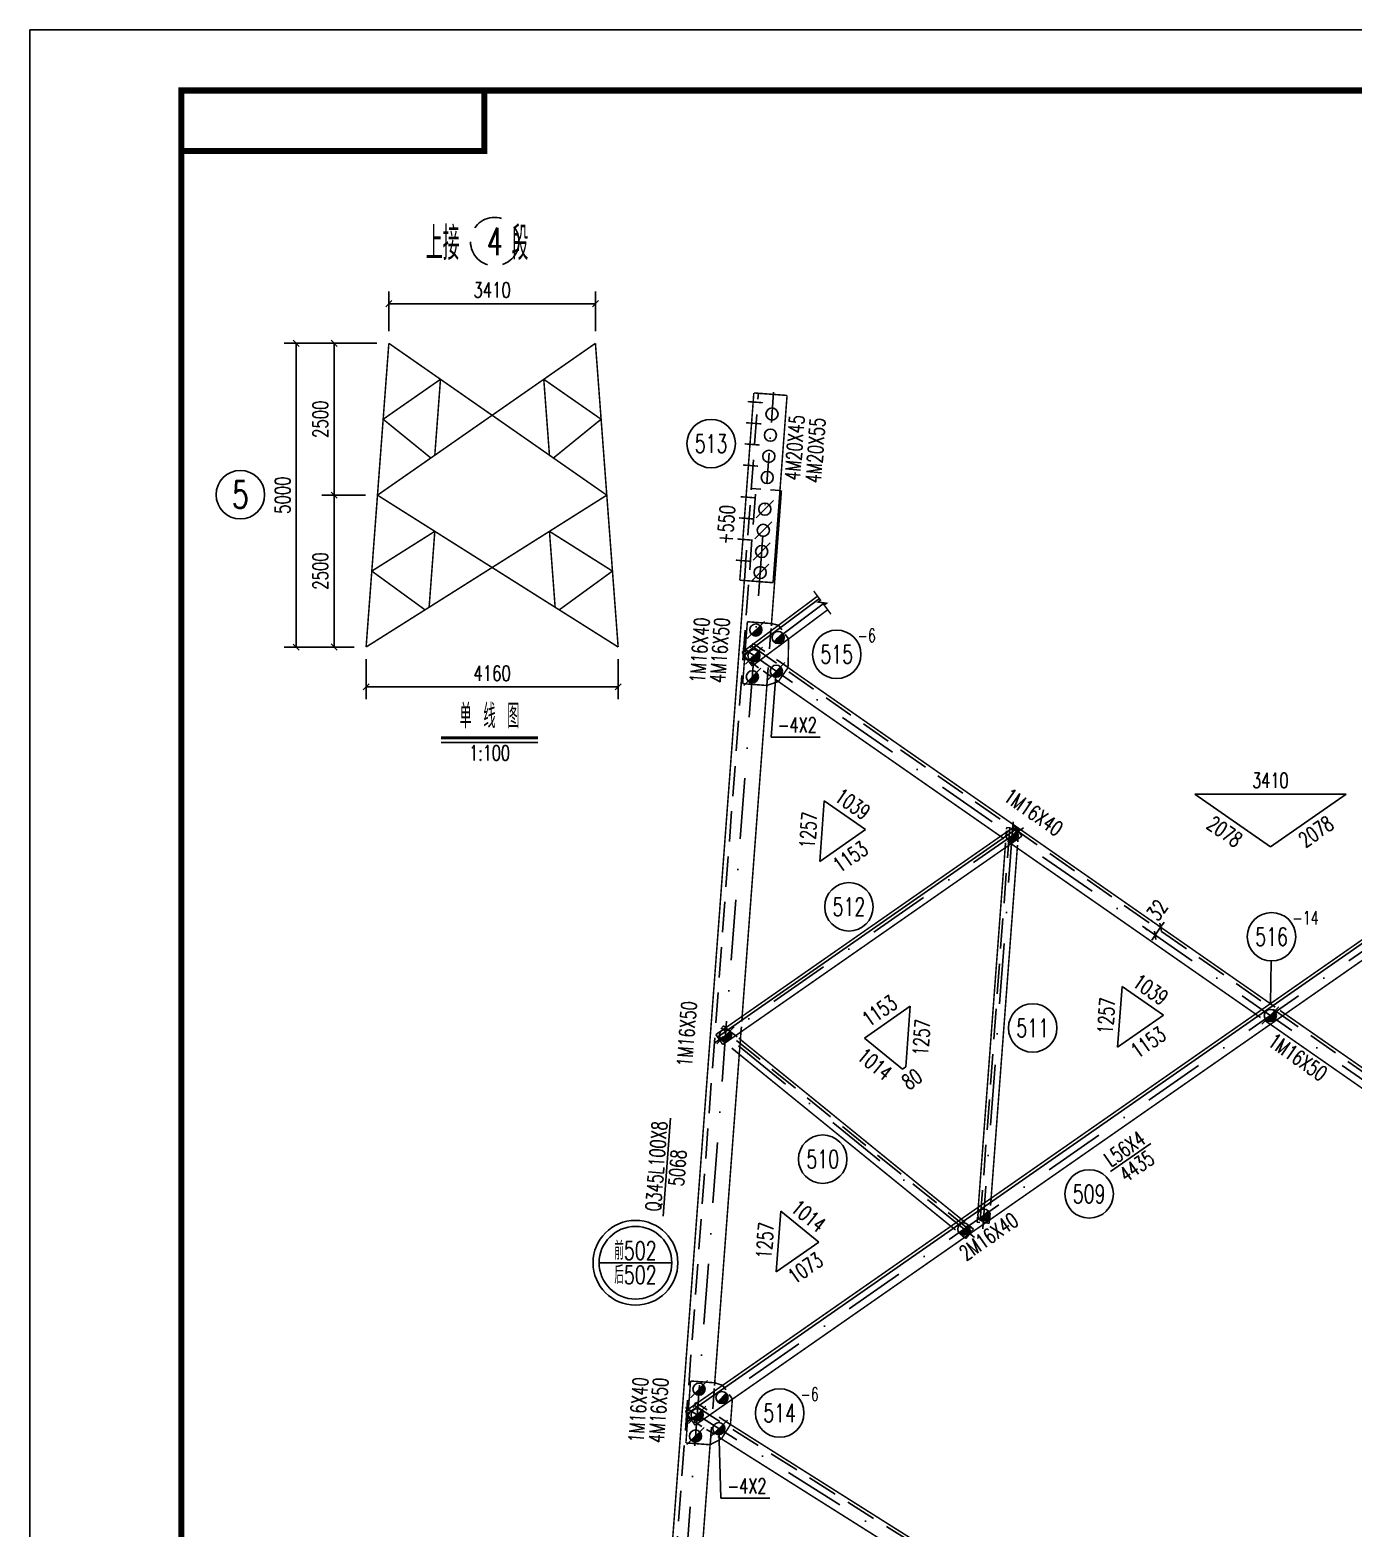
# Model space of a CAD drawing. Header units: millimetres. Extents: x 26087 to 26681, y -12217 to -11797.
# Drawn here: x 26086.5 to 26304.9, y -12044.3 to -11796.9 of the extents above; entities that cross this region are included whole.
import ezdxf
from ezdxf.enums import TextEntityAlignment as Align

# ---------------------------------------------------------------- set-up
doc = ezdxf.new("R2010")
doc.units = ezdxf.units.MM
doc.header["$LTSCALE"] = 10
for name, pattern in [('DASHDOT', [1, 0.5, -0.25, 0, -0.25]), ('DASHDOTX2', [2, 1, -0.5, 0, -0.5]), ('DASHED', [0.75, 0.5, -0.25])]:
    doc.linetypes.add(name, pattern=pattern)
for name, color, linetype in [('1', 1, 'DASHED'), ('2', 1, 'Continuous'), ('3', 1, 'Continuous'), ('4', 2, 'DASHDOTX2'), ('5', 2, 'DASHDOT')]:
    doc.layers.add(name, color=color, linetype=linetype)
doc.styles.add('DXT', font='simplex.shx', dxfattribs={"width": 0.72, "bigfont": 'hztxt.shx'})
doc.styles.get("Standard").update_dxf_attribs({"font": 'SIMPLEX.shx', "width": 0.7, "bigfont": 'gbhzfs.shx'})
doc.dimstyles.new('BZ$0', dxfattribs={"dimtxt": 2.5, "dimasz": 1, "dimexe": 2, "dimexo": 2, "dimgap": 1, "dimtad": 1, "dimdec": 0, "dimlfac": 20, "dimzin": 12, "dimdsep": 46, "dimtxsty": 'DXT', "dimblk": 'OBLIQUE', "dimcen": 0.09, "dimclrd": 1, "dimclre": 1, "dimclrt": 7, "dimadec": 4, "dimazin": 3, "dimtfac": 1.4, "dimtdec": 0, "dimtix": 1, "dimtmove": 2, "dimatfit": 3, "dimldrblk": 'OBLIQUE', "dimfxl": 1, "dimtolj": 1, "dimtzin": 0, "dimarcsym": 0})

# ---------------------------------------------------------------- blocks, each defined once
blk = doc.blocks.new('M16X50')
for p, q in [((-0.283, -0.283), (0.283, 0.283)), ((-0.141, -0.141), (0.141, 0.141))]:
    blk.add_line(p, q)
blk.add_circle((0, 0), 0.2)
for radius in [0.16, 0.12, 0.08, 0.04]:
    blk.add_arc((0, 0), radius, 225, 45)
blk = doc.blocks.new('M16X40')
blk.add_line((-0.141, -0.141), (0.141, 0.141))
blk.add_circle((0, 0), 0.2)
for radius in [0.16, 0.12, 0.08, 0.04]:
    blk.add_arc((0, 0), radius, 225, 45)
blk = doc.blocks.new('M20X55')
blk.add_line((-0.283, -0.283), (0.283, 0.283))
blk.add_circle((0, 0), 0.2)
blk = doc.blocks.new('_Oblique')
at = {"color": 0, "linetype": 'ByBlock', "lineweight": -2}
blk.add_line((-0.5, -0.5), (0.5, 0.5), dxfattribs=at)
blk = doc.blocks.new('*D13')
at = {"color": 1, "lineweight": -2}
for p, q in [((26143.77, -11848.67), (26128.49, -11848.67)), ((26130.49, -11848.67), (26130.49, -11898.81)), ((26140.02, -11898.81), (26128.49, -11898.81))]:
    blk.add_line(p, q, dxfattribs=at)
at = {"layer": 'Defpoints', "color": 0}
for p in [(26145.77, -11848.67), (26130.49, -11898.81), (26142.02, -11898.81)]:
    blk.add_point(p, dxfattribs=at)
at = {"color": 1, "lineweight": -2}
for p, rotation in [((26130.49, -11848.67), 90), ((26130.49, -11898.81), 270)]:
    blk.add_blockref('_Oblique', p, dxfattribs=dict(at, rotation=rotation))
at = {"color": 7, "insert": (26128.24, -11873.74), "char_height": 2.5, "attachment_point": 5, "rotation": 90, "style": 'DXT'}
blk.add_mtext('\\A1;5000', dxfattribs=at)
blk = doc.blocks.new('$TD_AUDIT_GENERATED_(4EB)')
for p, q in [((-927.98, 47.56), (-927.98, 467.56)), ((-927.98, 467.56), (-333.98, 467.56))]:
    blk.add_line(p, q)
at = {"linetype": 'Continuous', "const_width": 1}
blk.add_lwpolyline([(-902.98, 57.56), (-902.98, 457.56), (-343.98, 457.56), (-343.98, 57.56), (-902.98, 57.56)], dxfattribs=at)
at = {"const_width": 1}
blk.add_lwpolyline([(-902.98, 447.56), (-852.98, 447.56), (-852.98, 457.56)], dxfattribs=at)
blk = doc.blocks.new('GWTKA2')
at = {"color": 0}
blk.add_blockref('$TD_AUDIT_GENERATED_(4EB)', (23675.2, -9813.43), dxfattribs=at)
blk = doc.blocks.new('*D14')
at = {"color": 1, "lineweight": -2}
for p, q in [((26270.96, -11945.48), (26270.62, -11945.24)), ((26271.88, -11944.17), (26271.53, -11943.93)), ((26272.26, -11946.39), (26273.17, -11945.07)), ((26273.17, -11945.07), (26273.75, -11944.25)), ((26272.26, -11946.39), (26271.69, -11947.21))]:
    blk.add_line(p, q, dxfattribs=at)
at = {"layer": 'Defpoints', "color": 0}
for p in [(26273.17, -11945.07), (26273.52, -11945.31), (26272.6, -11946.62)]:
    blk.add_point(p, dxfattribs=at)
at = {"color": 1, "lineweight": -2}
for p, rotation in [((26272.26, -11946.39), 55.12822392541285), ((26273.17, -11945.07), 235.1282239254128)]:
    blk.add_blockref('_Oblique', p, dxfattribs=dict(at, rotation=rotation))
at = {"color": 7, "insert": (26272.59, -11942.24), "char_height": 2.5, "attachment_point": 5, "rotation": 55.1282, "style": 'DXT'}
blk.add_mtext('\\A1;32', dxfattribs=at)
blk = doc.blocks.new('M20X45')
blk.add_circle((0, 0), 0.2)

msp = doc.modelspace()

# ---------------------------------------------------------------- linework, layer by layer
for p, q in [((26216.831, -11890.814), (26204.373, -11900.097)), ((26154.385, -11914.599), (26170.385, -11914.599)), ((26332.859, -11929.327), (26195.003, -12025.396)), ((26249.397, -11928.812), (26200.033, -11963.213)), ((26291.283, -11957.641), (26291.405, -11950.642)), ((26192.279, -11976.578), (26191.067, -11992.782)), ((26271.558, -11980.775), (26264.892, -11985.42)), ((26180.481, -12000.462), (26192.481, -12000.462))]:
    msp.add_line(p, q)
at = {"const_width": 0.25}
for points in [[(26142.02, -11898.808), (26145.77, -11848.668)], [(26179.87, -11848.668), (26143.895, -11873.738)], [(26145.77, -11848.668), (26181.745, -11873.738)], [(26183.62, -11898.808), (26179.87, -11848.668)], [(26154.295, -11854.609), (26144.832, -11861.203)], [(26154.295, -11854.609), (26153.357, -11867.144)], [(26171.345, -11854.609), (26180.807, -11861.203)], [(26171.345, -11854.609), (26172.282, -11867.144)], [(26203.705, -11887.774), (26206.017, -11856.861)], [(26206.017, -11856.861), (26211.502, -11857.271)], [(26211.502, -11857.271), (26209.19, -11888.185)], [(26152.701, -11867.601), (26144.832, -11861.203)], [(26172.939, -11867.601), (26180.807, -11861.203)], [(26181.745, -11873.738), (26142.02, -11898.808)], [(26143.895, -11873.738), (26183.62, -11898.808)], [(26210.576, -11872.996), (26208.935, -11894.934)], [(26210.327, -11872.977), (26210.576, -11872.996)], [(26153.357, -11879.71), (26142.957, -11886.273)], [(26153.357, -11879.71), (26152.42, -11892.245)], [(26172.282, -11879.71), (26182.682, -11886.273)], [(26172.282, -11879.71), (26173.22, -11892.245)], [(26151.743, -11892.672), (26142.957, -11886.273)], [(26173.896, -11892.672), (26182.682, -11886.273)], [(26186.691, -12125.319), (26204.453, -11887.83)], [(26209.19, -11888.185), (26203.705, -11887.774)], [(26216.532, -11890.413), (26204.074, -11899.696)], [(26215.909, -11889.577), (26217.03, -11891.081), (26216.629, -11891.38), (26218.029, -11891.585), (26217.628, -11891.883), (26218.748, -11893.387)], [(26205.747, -11901.942), (26218.205, -11892.659)], [(26204.597, -11899.306), (26204.947, -11894.636)], [(26204.947, -11894.636), (26208.935, -11894.934)], [(26208.845, -11896.141), (26208.845, -11896.141)], [(26208.935, -11894.934), (26210.088, -11895.215)], [(26376.643, -11898.205), (26194.717, -12024.986)], [(26205.921, -11898.205), (26205.921, -11898.205)], [(26205.921, -11898.205), (26205.921, -11898.205)], [(26211.761, -11897.461), (26211.665, -11902.207)], [(26204.074, -11899.696), (26205.747, -11901.942)], [(26204.182, -11904.858), (26204.523, -11900.299)], [(26206.056, -11901.712), (26206.056, -11901.712)], [(26208.311, -11903.283), (26208.311, -11903.283)], [(26211.665, -11902.207), (26210.064, -11904.505)], [(26211.665, -11902.207), (26291.282, -11957.691)], [(26208.171, -11905.156), (26204.086, -11959.779)], [(26208.171, -11905.156), (26204.182, -11904.858)], [(26210.064, -11904.505), (26208.171, -11905.156)], [(26246.733, -11930.059), (26210.064, -11904.505)], [(26249.111, -11928.402), (26199.747, -11962.802)], [(26250.255, -11930.043), (26249.111, -11928.402)], [(26200.891, -11964.443), (26250.255, -11930.043)], [(26247.695, -11929.388), (26247.695, -11929.388)], [(26288.834, -11959.398), (26248.482, -11931.278)], [(26249.619, -11930.486), (26249.619, -11930.486)], [(26196.318, -12027.283), (26333.058, -11931.991)], [(26247.503, -11931.96), (26243.066, -11991.292)], [(26245.182, -11989.818), (26249.506, -11931.991)], [(26293.731, -11959.398), (26337.383, -11989.818)], [(26203.893, -11962.351), (26199.56, -12020.285)], [(26199.747, -11962.802), (26200.891, -11964.443)], [(26199.902, -11963.024), (26199.902, -11963.024)], [(26203.005, -11962.97), (26203.005, -11962.97)], [(26337.652, -11993.418), (26291.282, -11961.104)], [(26240.25, -11993.255), (26203.799, -11963.615)], [(26203.617, -11966.045), (26238.543, -11994.444)], [(26244.241, -11993.886), (26244.874, -11993.934)], [(26244.874, -11993.934), (26244.912, -11993.418)], [(26240.803, -11996.282), (26241.027, -11996.464)], [(26241.027, -11996.464), (26241.661, -11995.684)], [(26195.224, -12024.632), (26195.572, -12019.987)], [(26195.572, -12019.987), (26199.56, -12020.285)], [(26199.56, -12020.285), (26200.87, -12020.698)], [(26199.456, -12021.683), (26199.456, -12021.683)], [(26194.717, -12024.986), (26196.318, -12027.283)], [(26196.454, -12023.563), (26196.454, -12023.563)], [(26196.454, -12023.563), (26196.454, -12023.563)], [(26202.471, -12022.995), (26202.162, -12027.166)], [(26194.807, -12030.209), (26195.151, -12025.609)], [(26196.69, -12027.023), (26196.69, -12027.023)], [(26202.162, -12027.166), (26200.668, -12029.534)], [(26202.162, -12027.166), (26291.282, -12083.409)], [(26198.796, -12030.507), (26194.807, -12030.209)], [(26200.668, -12029.534), (26198.796, -12030.507)], [(26198.95, -12028.45), (26198.95, -12028.45)], [(26241.909, -12055.561), (26200.668, -12029.534)], [(26198.796, -12030.507), (26194.694, -12085.358)]]:
    msp.add_lwpolyline(points, dxfattribs=at)
at = {"color": 0, "const_width": 0.5}
msp.add_lwpolyline([(26170.385, -11913.799), (26154.385, -11913.799)], dxfattribs=at)
for centre, radius in [((26198.964, -11865.231), 4), ((26121.265, -11873.661), 4), ((26219.705, -11900.016), 4), ((26221.713, -11941.705), 4), ((26291.475, -11946.643), 4), ((26252.047, -11961.704), 4), ((26217.389, -11983.365), 4), ((26261.361, -11989.1), 4), ((26186.481, -12000.462), 7), ((26186.481, -12000.462), 6), ((26210.287, -12025.272), 4)]:
    msp.add_circle(centre, radius)
at = {"layer": '1'}
for p, q in [((26204.453, -11887.83), (26206.765, -11856.917)), ((26187.439, -12125.375), (26206.338, -11872.679)), ((26205.59, -11872.623), (26207.153, -11872.74)), ((26205.59, -11872.623), (26205.59, -11872.623)), ((26205.59, -11872.623), (26205.59, -11872.623)), ((26210.327, -11872.977), (26208.764, -11872.86)), ((26208.845, -11896.141), (26208.623, -11899.116)), ((26208.845, -11896.141), (26208.875, -11895.743)), ((26208.935, -11894.934), (26208.906, -11895.333)), ((26210.088, -11895.215), (26210.64, -11895.956)), ((26205.921, -11898.205), (26205.393, -11898.963)), ((26205.636, -11898.615), (26387.562, -12025.396)), ((26205.921, -11898.205), (26207.817, -11899.526)), ((26205.921, -11898.205), (26205.921, -11898.205)), ((26205.921, -11898.205), (26205.921, -11898.205)), ((26205.921, -11898.205), (26205.921, -11898.205)), ((26205.921, -11898.205), (26205.921, -11898.205)), ((26211.761, -11897.461), (26211.209, -11896.72)), ((26204.321, -11900.502), (26204.849, -11899.744)), ((26204.321, -11900.502), (26204.893, -11900.901)), ((26204.523, -11900.299), (26204.548, -11899.972)), ((26204.597, -11899.306), (26204.573, -11899.634)), ((26206.056, -11901.712), (26205.483, -11901.313)), ((26211.665, -11902.207), (26209.769, -11900.887)), ((26206.056, -11901.712), (26206.8, -11902.23)), ((26208.311, -11903.283), (26207.567, -11902.765)), ((26208.171, -11905.156), (26208.394, -11902.181)), ((26208.311, -11903.283), (26208.889, -11903.686)), ((26210.064, -11904.505), (26209.485, -11904.102)), ((26248.252, -11928.653), (26243.378, -11993.822)), ((26247.753, -11928.616), (26247.734, -11928.871)), ((26247.753, -11928.616), (26248.411, -11928.665)), ((26246.733, -11930.059), (26247.31, -11930.461)), ((26247.503, -11931.96), (26247.567, -11931.112)), ((26247.695, -11929.388), (26247.632, -11930.237)), ((26247.695, -11929.388), (26247.715, -11929.134)), ((26248.482, -11931.278), (26247.905, -11930.876)), ((26249.748, -11928.765), (26249.09, -11928.716)), ((26249.619, -11930.486), (26249.582, -11930.983)), ((26249.619, -11930.486), (26249.661, -11929.918)), ((26249.748, -11928.765), (26249.705, -11929.333)), ((26249.506, -11931.991), (26249.544, -11931.495)), ((26291.282, -11957.691), (26292.09, -11958.254)), ((26204.086, -11959.779), (26204.022, -11960.628)), ((26288.834, -11959.398), (26289.642, -11959.961)), ((26291.282, -11961.104), (26290.474, -11960.541)), ((26293.731, -11959.398), (26292.923, -11958.835)), ((26199.744, -11962.895), (26200.16, -11962.383)), ((26199.744, -11962.895), (26199.796, -11962.938)), ((26199.902, -11963.024), (26199.85, -11962.981)), ((26199.902, -11963.024), (26201.128, -11964.021)), ((26201.006, -11961.344), (26200.589, -11961.856)), ((26241.973, -11995.3), (26200.69, -11961.732)), ((26201.006, -11961.344), (26201.666, -11961.88)), ((26203.005, -11962.97), (26202.346, -11962.433)), ((26203.005, -11962.97), (26203.267, -11963.183)), ((26203.893, -11962.351), (26203.957, -11961.502)), ((26203.617, -11966.045), (26202.391, -11965.048)), ((26203.799, -11963.615), (26203.537, -11963.402)), ((26245.182, -11989.818), (26245.093, -11991.006)), ((26242.879, -11993.785), (26242.941, -11992.962)), ((26243.066, -11991.292), (26243.004, -11992.115)), ((26244.912, -11993.418), (26245.001, -11992.23)), ((26238.543, -11994.444), (26239.289, -11995.051)), ((26240.25, -11993.255), (26240.923, -11993.802)), ((26242.289, -11994.912), (26241.616, -11994.365)), ((26241.661, -11995.684), (26241.868, -11995.429)), ((26242.289, -11994.912), (26242.082, -11995.167)), ((26242.879, -11993.785), (26243.329, -11993.818)), ((26244.241, -11993.886), (26243.791, -11993.853)), ((26240.803, -11996.282), (26240.057, -11995.676)), ((26199.456, -12021.683), (26199.238, -12024.595)), ((26199.456, -12021.683), (26199.49, -12021.222)), ((26199.56, -12020.285), (26199.526, -12020.747)), ((26200.87, -12020.698), (26201.398, -12021.456)), ((26200.87, -12020.698), (26200.87, -12020.698)), ((26200.87, -12020.698), (26200.87, -12020.698)), ((26202.471, -12022.995), (26201.943, -12022.237)), ((26194.96, -12025.931), (26195.453, -12025.15)), ((26195.224, -12024.632), (26195.2, -12024.954)), ((26196.454, -12023.563), (26195.961, -12024.345)), ((26196.187, -12023.986), (26396.926, -12150.672)), ((26196.454, -12023.563), (26198.338, -12024.752)), ((26196.454, -12023.563), (26196.454, -12023.563)), ((26196.454, -12023.563), (26196.454, -12023.563)), ((26196.454, -12023.563), (26196.454, -12023.563)), ((26196.454, -12023.563), (26196.454, -12023.563)), ((26194.96, -12025.931), (26195.531, -12026.292)), ((26195.151, -12025.609), (26195.175, -12025.287)), ((26196.69, -12027.023), (26196.119, -12026.663)), ((26196.69, -12027.023), (26197.436, -12027.494)), ((26198.796, -12030.507), (26199.014, -12027.595)), ((26202.162, -12027.166), (26200.279, -12025.977)), ((26198.95, -12028.45), (26198.204, -12027.979)), ((26198.95, -12028.45), (26199.517, -12028.807)), ((26200.668, -12029.534), (26200.101, -12029.176))]:
    msp.add_line(p, q, dxfattribs=at)
msp.add_circle((26163.251, -11831.875), 4, dxfattribs=at)
at = {"layer": '2'}
for p, q in [((26208.854, -11913.683), (26209.724, -11902.806)), ((26208.854, -11913.683), (26216.966, -11913.683)), ((26200.544, -12039.332), (26200.251, -12027.852)), ((26200.544, -12039.332), (26208.657, -12039.332))]:
    msp.add_line(p, q, dxfattribs=at)
at = {"layer": '2', "const_width": 0.25}
for points in [[(26207.501, -11858.476), (26205.008, -11858.289)], [(26207.24, -11861.966), (26204.747, -11861.78)], [(26206.979, -11865.456), (26204.486, -11865.27)], [(26206.718, -11868.947), (26204.224, -11868.76)], [(26206.326, -11874.182), (26203.833, -11873.996)], [(26206.065, -11877.672), (26203.572, -11877.486)], [(26205.804, -11881.162), (26203.311, -11880.976)], [(26205.543, -11884.653), (26203.05, -11884.466)]]:
    msp.add_lwpolyline(points, dxfattribs=at)
at = {"layer": '3'}
for p, q in [((26291.282, -11931.792), (26278.783, -11923.081)), ((26278.783, -11923.081), (26303.782, -11923.081)), ((26303.782, -11923.081), (26291.282, -11931.792)), ((26216.887, -11934.231), (26217.637, -11924.203)), ((26217.637, -11924.203), (26224.457, -11928.956)), ((26224.457, -11928.956), (26216.887, -11934.231)), ((26266.814, -11954.84), (26266.064, -11964.868)), ((26273.634, -11959.593), (26266.814, -11954.84)), ((26231.83, -11958.085), (26224.26, -11963.36)), ((26231.08, -11968.113), (26231.83, -11958.085)), ((26266.064, -11964.868), (26273.634, -11959.593)), ((26224.26, -11963.36), (26230.555, -11968.479)), ((26230.555, -11968.479), (26231.08, -11968.113)), ((26210.477, -11991.937), (26209.727, -12001.965)), ((26216.772, -11997.056), (26210.477, -11991.937)), ((26209.727, -12001.965), (26216.772, -11997.056))]:
    msp.add_line(p, q, dxfattribs=at)
at = {"layer": '4'}
for p, q in [((26187.282, -12150.935), (26208.158, -11871.812)), ((26217.702, -11891.537), (26204.228, -11901.577)), ((26378.378, -11898.946), (26194.811, -12026.87)), ((26204.186, -11898.946), (26387.753, -12026.87)), ((26250.503, -11928.651), (26199.499, -11964.195)), ((26248.825, -11927.693), (26243.802, -11994.856)), ((26242.434, -11996.319), (26199.599, -11961.489)), ((26194.754, -12024.383), (26397.185, -12152.136))]:
    msp.add_line(p, q, dxfattribs=at)
at = {"layer": '5'}
msp.add_line((26208.158, -11871.812), (26209.332, -11856.106), dxfattribs=at)

# ---------------------------------------------------------------- block references
msp.add_blockref('GWTKA2', (3339.306, -2451.058))
at = {"layer": '2'}
for name, p, xscale, yscale, zscale in [('M20X45', (26209.016, -11860.344), 4.99999986754483, 4.99999986754483, 4.999999867545234), ('M20X45', (26208.754, -11863.834), 4.99999986754483, 4.99999986754483, 4.999999867545234), ('M20X45', (26208.493, -11867.325), 4.99999986754483, 4.99999986754483, 4.999999867545234), ('M20X45', (26208.232, -11870.815), 4.99999986754483, 4.99999986754483, 4.999999867545234), ('M20X55', (26207.841, -11876.05), 5, 5, 5), ('M20X55', (26207.58, -11879.54), 5, 5, 5), ('M20X55', (26207.319, -11883.031), 5, 5, 5), ('M20X55', (26207.058, -11886.521), 5, 5, 5), ('M16X50', (26206.349, -11895.994), 5, 5, 5), ('M16X40', (26210.042, -11897.245), 4.99999986754483, 4.99999986754483, 4.999999867545234), ('M16X50', (26206.032, -11900.233), 5, 5, 5), ('M16X50', (26209.724, -11902.805), 4.99999986754483, 4.99999986754483, 4.999999867545234), ('M16X50', (26205.771, -11903.723), 5, 5, 5), ('M16X40', (26248.657, -11929.937), 5, 5, 5), ('M16X50', (26291.282, -11959.642), 5, 5, 5), ('M16X50', (26201.345, -11962.908), 5, 5, 5), ('M16X40', (26243.97, -11992.613), 5, 5, 5), ('M16X40', (26240.688, -11994.9), 5, 5, 5), ('M16X50', (26196.974, -12021.346), 5, 5, 5), ('M16X40', (26200.759, -12022.725), 4.99999986754483, 4.99999986754483, 4.999999867545234), ('M16X50', (26196.657, -12025.584), 5, 5, 5), ('M16X50', (26200.251, -12027.852), 4.99999986754483, 4.99999986754483, 4.999999867545234), ('M16X50', (26196.396, -12029.074), 5, 5, 5)]:
    msp.add_blockref(name, p, dxfattribs=dict(at, xscale=xscale, yscale=yscale, zscale=zscale))

# ---------------------------------------------------------------- texts
at = {"width": 0.7}
for s, height, p in [('\\M+5C9CF\\M+5BDD3   \\M+5B6CE', 5.5, (26160.351, -11831.875)), ('5', 4.5, (26121.265, -11873.661)), ('\\M+5B5A5 \\M+5CFDF \\M+5CDBC', 4, (26162.385, -11909.999)), ('1:100', 2.5, (26162.385, -11916.299))]:
    msp.add_text(s, height=height, dxfattribs=at).set_placement(p, align=Align.MIDDLE)
for s, p in [('513', (26198.964, -11865.231)), ('515', (26219.705, -11900.016)), ('512', (26221.714, -11941.705)), ('516', (26291.475, -11946.643)), ('511', (26252.047, -11961.704)), ('510', (26217.389, -11983.365)), ('509', (26261.361, -11989.1)), ('514', (26210.287, -12025.273))]:
    msp.add_text(s, height=3, dxfattribs=at).set_placement(p, align=Align.MIDDLE_CENTER)
for s, rotation, p in [('+550', 85.7228, (26202.692, -11878.697)), ('Q345L100X8', 85.7228, (26191.174, -11984.643)), ('L56X4', 34.8718, (26267.939, -11982.687)), ('5068', 85.7228, (26194.664, -11984.904)), ('4435', 34.8718, (26269.94, -11985.559))]:
    msp.add_text(s, height=2.5, rotation=rotation, dxfattribs=at).set_placement(p, align=Align.CENTER)
for s, p in [('-6', (26223.134, -11898.016)), ('-14', (26294.903, -11944.643)), ('-6', (26213.715, -12023.272))]:
    msp.add_text(s, height=2.2, dxfattribs=at).set_placement(p)
for s, p in [('\\M+5C7B0502', (26186.481, -11999.962)), ('\\M+5BAF3502', (26186.481, -12003.962))]:
    msp.add_text(s, height=3, dxfattribs=at).set_placement(p, align=Align.CENTER)
at = {"layer": '1', "width": 0.7}
msp.add_text('4', height=4.5, dxfattribs=at).set_placement((26163.251, -11831.875), align=Align.MIDDLE)
at = {"layer": '2', "width": 0.7}
for p in [(26209.966, -11912.933), (26201.657, -12038.582)]:
    msp.add_text('-4X2', height=2.5, dxfattribs=at).set_placement(p)
at = {"layer": '3', "width": 0.7}
for s, rotation, p in [('4M20X45', 85.7228, (26214.745, -11866.053)), ('4M20X55', 85.7228, (26218.195, -11866.5)), ('1M16X40', 85.7228, (26199.069, -11899.476)), ('4M16X50', 85.7228, (26202.4, -11899.507)), ('1M16X40', 325.1282, (26251.025, -11927.724)), ('1M16X50', 85.7228, (26196.953, -11962.821)), ('1M16X50', 325.1282, (26294.654, -11968.153)), ('2M16X40', 34.8718, (26245.932, -11997.772)), ('1M16X40', 85.7228, (26188.946, -12024.902)), ('4M16X50', 85.7228, (26192.291, -12024.983))]:
    msp.add_text(s, height=2.5, rotation=rotation, dxfattribs=at).set_placement(p, align=Align.BOTTOM_CENTER)
msp.add_text('3410', height=2.5, dxfattribs=at).set_placement((26291.282, -11922.081), align=Align.CENTER)
for s, rotation, p in [('1039', 325.1282, (26221.619, -11925.759)), ('1257', 85.7228, (26216.265, -11929.142)), ('2078', 325.1282, (26283.031, -11930.308)), ('2078', 34.8718, (26299.533, -11930.308)), ('1153', 34.8719, (26222.673, -11934.465)), ('1039', 325.1282, (26270.796, -11956.396)), ('1153', 34.8718, (26227.473, -11959.902)), ('1257', 85.7228, (26265.442, -11959.78)), ('1257', 85.7228, (26234.945, -11963.36)), ('1153', 34.8718, (26271.85, -11965.102)), ('1014', 320.8842, (26225.199, -11968.635)), ('80', 34.8719, (26232.819, -11971.167)), ('1014', 320.8842, (26214.256, -11993.721)), ('1257', 85.7228, (26209.105, -11996.877)), ('1073', 34.8718, (26215.251, -12002.382))]:
    msp.add_text(s, height=2.5, rotation=rotation, dxfattribs=at).set_placement(p, align=Align.CENTER)

# ---------------------------------------------------------------- dimensions: what is measured, and where the dimension line sits
for base, p1, p2, text in [((26179.87, -11842.122), (26145.77, -11848.668), (26179.87, -11848.668), '3410'), ((26183.62, -11905.391), (26142.02, -11898.808), (26183.62, -11898.808), '4160')]:
    msp.add_linear_dim(base=base, p1=p1, p2=p2, text=text, dimstyle='BZ$0').render()
dim = msp.add_linear_dim(base=(26130.492, -11898.808), p1=(26145.77, -11848.668), p2=(26142.02, -11898.808), angle=90, text='5000', dimstyle='BZ$0')
dim.commit()
dim.dimension.update_dxf_attribs({"geometry": '*D13', "text_midpoint": (26128.242, -11873.738)})
for base, p1, p2 in [((26136.726, -11848.668), (26143.895, -11873.738), (26145.77, -11848.668)), ((26136.726, -11873.738), (26142.02, -11898.808), (26143.895, -11873.738))]:
    msp.add_linear_dim(base=base, p1=p1, p2=p2, angle=90, text='2500', dimstyle='BZ$0').render()
dim = msp.add_linear_dim(base=(26273.175, -11945.073), p1=(26272.603, -11946.624), p2=(26273.517, -11945.312), angle=55.12822, dimstyle='BZ$0')
dim.commit()
dim.dimension.update_dxf_attribs({"geometry": '*D14', "text_midpoint": (26272.592, -11942.245), "dimtype": 129})

doc.saveas('drawing.dxf')
